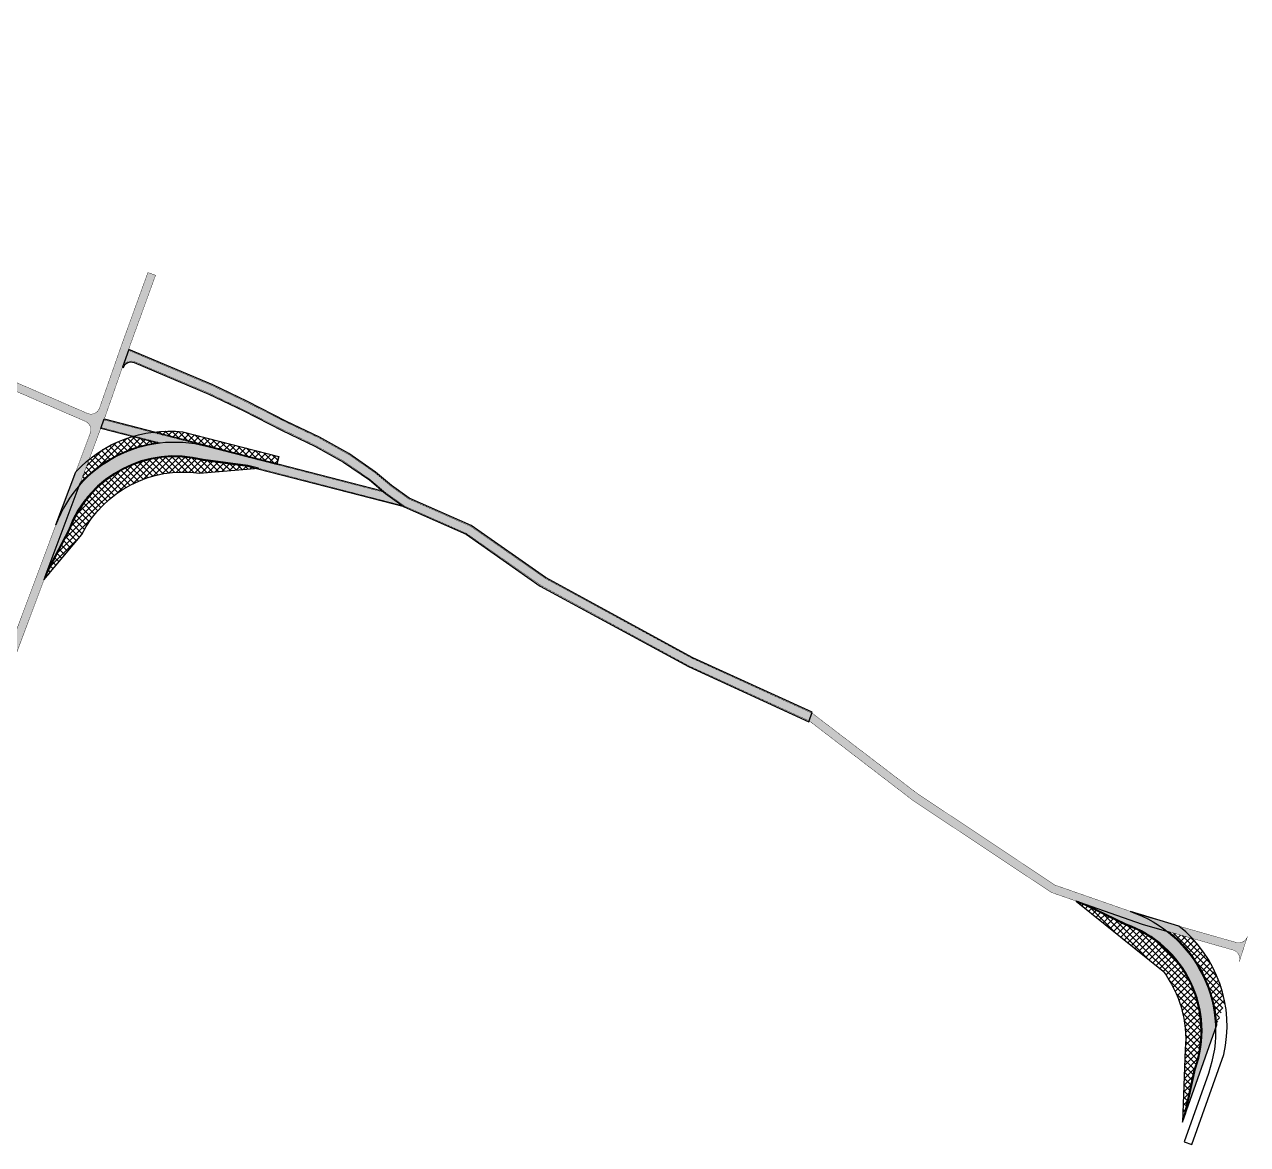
# Model space of a CAD drawing. Extents: x 468242 to 469319, y 5887365 to 5887983.
# Drawn here: x 468644 to 469319, y 5887365 to 5887983 of the extents above; entities that cross this region are included whole.
import ezdxf

# ---------------------------------------------------------------- set-up
doc = ezdxf.new("R2010")
doc.units = 0
doc.header["$MEASUREMENT"] = 0
doc.linetypes.add('VERDECKT', pattern=[9.524999999999995, 6.349999999999997, -3.174999999999998])
for name, color, linetype, transparency in [('UTEC -Flächen mit Böschung 0.5 m- Zuwegung dauerhaft', 32, 'VERDECKT', 0.5), ('UTEC -Flächen mit Böschung 0.5 m- Zuwegung temporär', 84, 'VERDECKT', 0.5), ('UTEC -Flächen- Zuwegung Bestand', 253, 'CONTINUOUS', 0.5), ('UTEC -Flächen- Zuwegung dauerhaft', 33, 'CONTINUOUS', 0.5), ('UTEC -Flächen- Zuwegung temporär', 85, 'CONTINUOUS', 0.5), ('UTEC -Flächen- Zuwegung Überschwenkbereich', 252, 'CONTINUOUS', 0.5)]:
    doc.layers.add(name, color=color, linetype=linetype, transparency=transparency)
for name, color, linetype in [('UTEC -Zuwegung- Bestand', 251, 'CONTINUOUS'), ('UTEC -Zuwegung- dauerhaft', 34, 'CONTINUOUS'), ('UTEC -Zuwegung- temporär', 86, 'CONTINUOUS'), ('UTEC -Zuwegung- Überschwenkbereich', 253, 'CONTINUOUS')]:
    doc.layers.add(name, color=color, linetype=linetype)
pattern_1 = [(45, (0, 0), (-1.767766952966368, 1.767766952966368), []), (135, (0, 0), (-1.767766952966368, -1.767766952966368), [])]

msp = doc.modelspace()

# ---------------------------------------------------------------- hatches: boundary and pattern name
at = {"layer": 'UTEC -Flächen- Zuwegung Bestand', "linetype": 'ByBlock', "transparency": 33554687}
h = msp.add_hatch(color=256, dxfattribs=at)
h.dxf.hatch_style = 1
edge = h.paths.add_edge_path()
edge.add_arc((468249.5530168914, 5887979.9795947), 7.250000002151017, 156.2537635289214, 240.8867505285864)
edge.add_line((468246.0256205625, 5887973.645561611), (468286.5391669863, 5887951.083738356))
edge.add_line((468286.5391669863, 5887951.083738356), (468319.3897431727, 5887934.852894589))
edge.add_line((468319.3897431727, 5887934.852894589), (468387.2267103796, 5887903.990049661))
edge.add_line((468387.2267103796, 5887903.990049661), (468480.2802707475, 5887859.53055279))
edge.add_line((468480.2802707475, 5887859.53055279), (468589.2068546426, 5887802.074690652))
edge.add_line((468589.2068546426, 5887802.074690652), (468677.3318673957, 5887763.799086642))
edge.add_arc((468675.3399709949, 5887759.212982773), 5.00000000004305, -20.534015803576494, 66.52310151581378, ccw=False)
edge.add_line((468680.0222915465, 5887757.459165722), (468625.7440862211, 5887612.547838679))
edge.add_line((468625.7440862211, 5887612.547838679), (468571.9734523532, 5887468.234307703))
edge.add_line((468571.9734523532, 5887468.234307703), (468576.249277053, 5887466.821545286))
edge.add_line((468576.249277053, 5887466.821545286), (468629.9595360083, 5887610.973037689))
edge.add_line((468629.9595360083, 5887610.973037689), (468688.5342287378, 5887767.355078181))
edge.add_line((468688.5342287378, 5887767.355078181), (468701.867477178, 5887805.494177739))
edge.add_line((468701.867477178, 5887805.494177739), (468716.0165818142, 5887844.465219709))
edge.add_line((468716.0165818142, 5887844.465219709), (468711.7867328764, 5887846.000920839))
edge.add_line((468711.7867328764, 5887846.000920839), (468697.6198375126, 5887806.979962808))
edge.add_line((468697.6198375126, 5887806.979962808), (468685.1021852461, 5887771.21516625))
edge.add_arc((468680.372171276, 5887772.835958608), 5.000000001562971, 246.5231019985126, 341.08540099018364, ccw=False)
edge.add_line((468678.3802749128, 5887768.249854715), (468591.1557267593, 5887806.134356367))
edge.add_line((468591.1557267593, 5887806.134356367), (468482.3007851171, 5887863.552429131))
edge.add_line((468482.3007851171, 5887863.552429131), (468389.1286179568, 5887908.068594421))
edge.add_line((468389.1286179568, 5887908.068594421), (468321.3186557728, 5887938.91915325))
edge.add_line((468321.3186557728, 5887938.91915325), (468288.6318106509, 5887955.069100612))
edge.add_line((468288.6318106509, 5887955.069100612), (468248.2150389725, 5887977.577030424))
edge.add_arc((468249.55301689, 5887979.9795947), 2.750000001476009, 156.2537635450313, 240.88675054474652, ccw=False)
edge.add_line((468247.0358375758, 5887981.086982756), (468242.9168168828, 5887982.899072302))
h = msp.add_hatch(color=256, dxfattribs=at)
h.dxf.hatch_style = 1
edge = h.paths.add_edge_path()
edge.add_line((469076.7940994944, 5887598.501191446), (469133.8025870837, 5887554.752398679))
edge.add_line((469133.8025870837, 5887554.752398679), (469210.2989622251, 5887503.865576967))
edge.add_line((469210.2989622251, 5887503.865576967), (469260.4401933357, 5887486.363282318))
edge.add_line((469260.4401933357, 5887486.363282318), (469310.746213441, 5887472.013326203))
edge.add_arc((469309.3746573445, 5887467.205121355), 4.999999999846084, -19.493707481165927, 74.07902845341829, ccw=False)
edge.add_line((469314.0880480735, 5887465.536604698), (469318.5660165371, 5887479.393462911))
edge.add_arc((469313.834956417, 5887481.011199027), 4.999999999929034, 254.0790284508526, 341.122417851157, ccw=False)
edge.add_line((469312.4634003202, 5887476.202994177), (469261.8000446008, 5887490.654881441))
edge.add_line((469261.8000446008, 5887490.654881441), (469212.3183482318, 5887507.926958935))
edge.add_line((469212.3183482318, 5887507.926958935), (469136.4215751895, 5887558.414914101))
edge.add_line((469136.4215751895, 5887558.414914101), (469078.3207121929, 5887602.83305739))
edge.add_line((469078.3207121929, 5887602.83305739), (469076.7940994944, 5887598.501191446))
at = {"layer": 'UTEC -Flächen- Zuwegung dauerhaft', "linetype": 'ByBlock', "transparency": 33554687}
h = msp.add_hatch(color=256, dxfattribs=at)
h.dxf.hatch_style = 1
edge = h.paths.add_edge_path()
edge.add_line((469078.2959104034, 5887602.762680647), (469012.3657999369, 5887632.923378967))
edge.add_line((469012.3657999369, 5887632.923378967), (468930.9903056479, 5887677.21811503))
edge.add_line((468930.9903056479, 5887677.21811503), (468889.9245732733, 5887705.8588983))
edge.add_line((468889.9245732733, 5887705.8588983), (468855.702023511, 5887721.016745265))
edge.add_line((468855.702023511, 5887721.016745265), (468845.9605741345, 5887727.948244562))
edge.add_line((468845.9605741345, 5887727.948244562), (468837.0699684962, 5887735.46965276))
edge.add_line((468837.0699684962, 5887735.46965276), (468822.4281657734, 5887745.604338448))
edge.add_line((468822.4281657734, 5887745.604338448), (468806.2328507377, 5887754.641752606))
edge.add_line((468806.2328507377, 5887754.641752606), (468788.1219160906, 5887763.347053017))
edge.add_line((468788.1219160906, 5887763.347053017), (468766.5778734371, 5887774.267869757))
edge.add_line((468766.5778734371, 5887774.267869757), (468747.4941037626, 5887783.453811542))
edge.add_line((468747.4941037626, 5887783.453811542), (468701.023490385, 5887803.079995145))
edge.add_line((468701.023490385, 5887803.079995145), (468697.7775217902, 5887793.795062065))
edge.add_arc((468702.4974089122, 5887792.1450119), 4.999999999175923, 67.1710078547369, 160.7306155404432, ccw=False)
edge.add_line((468704.4373189482, 5887796.753346635), (468745.641739725, 5887779.351262424))
edge.add_line((468745.641739725, 5887779.351262424), (468764.5844931851, 5887770.233198565))
edge.add_line((468764.5844931851, 5887770.233198565), (468786.129649028, 5887759.311817541))
edge.add_line((468786.129649028, 5887759.311817541), (468804.1597817042, 5887750.645355849))
edge.add_line((468804.1597817042, 5887750.645355849), (468820.0456663103, 5887741.780612052))
edge.add_line((468820.0456663103, 5887741.780612052), (468834.3297992557, 5887731.893496343))
edge.add_line((468834.3297992557, 5887731.893496343), (468843.1980648164, 5887724.390987741))
edge.add_line((468843.1980648164, 5887724.390987741), (468853.463733201, 5887717.086481968))
edge.add_line((468853.463733201, 5887717.086481968), (468887.7058708373, 5887701.919959145))
edge.add_line((468887.7058708373, 5887701.919959145), (468928.6202631905, 5887673.384726087))
edge.add_line((468928.6202631905, 5887673.384726087), (469010.3516724902, 5887628.896256497))
edge.add_line((469010.3516724902, 5887628.896256497), (469076.7940994944, 5887598.501191446))
edge.add_line((469076.7940994944, 5887598.501191446), (469078.2959104034, 5887602.762680647))
at = {"layer": 'UTEC -Flächen- Zuwegung temporär', "linetype": 'ByBlock'}
h = msp.add_hatch(color=256, dxfattribs=at)
h.dxf.hatch_style = 1
edge = h.paths.add_edge_path()
edge.add_line((468853.4689119793, 5887717.08514193), (468766.9169011065, 5887739.480956724))
edge.add_line((468766.9169011065, 5887739.480956724), (468742.2596028471, 5887742.762365351))
edge.add_arc((468726.6030270802, 5887682.255162184), 62.49999999808082, 75.49258994968106, 159.4659843080546)
edge.add_line((468668.0740201425, 5887704.177875215), (468656.6031861163, 5887682.105948096))
edge.add_line((468656.6031861163, 5887682.105948096), (468673.926069503, 5887728.354382786))
edge.add_arc((468726.6030270775, 5887682.255162189), 69.9999999914408, 96.14873912547841, 138.8098351324945, ccw=False)
edge.add_line((468719.1053358616, 5887751.852465481), (468685.9417567322, 5887760.433726257))
edge.add_line((468685.9417567322, 5887760.433726257), (468687.5289641696, 5887764.671234406))
edge.add_line((468687.5289641696, 5887764.671234406), (468744.1386509124, 5887750.02316272))
edge.add_line((468744.1386509124, 5887750.02316272), (468843.1980648156, 5887724.390987741))
edge.add_line((468843.1980648156, 5887724.390987741), (468853.4689119793, 5887717.08514193))
h = msp.add_hatch(color=256, dxfattribs=at)
h.dxf.hatch_style = 1
edge = h.paths.add_edge_path()
edge.add_arc((469231.0505933074, 5887427.246325046), 70.00000000473659, 1.1624416931873043, 52.097204476926606, ccw=False)
edge.add_line((469301.036187086, 5887428.666418061), (469284.5558366353, 5887382.111095604))
edge.add_line((469284.5558366353, 5887382.111095604), (469289.9679774234, 5887406.389866827))
edge.add_arc((469231.0505933106, 5887427.246325047), 62.50000000146588, 340.5062925157767, 430.7579518130493)
edge.add_line((469251.6480693356, 5887486.254748019), (469229.3231184801, 5887497.225006306))
edge.add_line((469229.3231184801, 5887497.225006306), (469260.4401933357, 5887486.363282318))
edge.add_line((469260.4401933357, 5887486.363282318), (469274.053252285, 5887482.480112907))
at = {"layer": 'UTEC -Flächen- Zuwegung Überschwenkbereich', "linetype": 'ByBlock'}
h = msp.add_hatch(dxfattribs=at)
h.set_pattern_fill('ANSI37', color=256, scale=20)
h.set_pattern_definition(pattern_1)
h.paths.add_polyline_path([(468731.1513576196, 5887758.031904095, 0.0616129085858591), (468713.966165876, 5887757.830461244), (468744.1386509124, 5887750.02316272), (468782.8630019668, 5887740.003021241), (468783.9902754221, 5887744.35953987)])
h.paths.add_polyline_path([(468719.1053358617, 5887751.852465481), (468704.0546664793, 5887755.746909996, 0.1003338518919901), (468679.3791641517, 5887742.912992117), (468673.926069503, 5887728.354382786, -0.1883243114721516)])
edge = h.paths.add_edge_path()
edge.add_line((468654.4351355308, 5887676.317711595), (468675.3709829321, 5887701.444713838))
edge.add_arc((468731.2173062986, 5887673.383385171), 62.49999999991192, 81.63691558727078, 153.321658670787, ccw=False)
edge.add_line((468740.3076570213, 5887735.218775717), (468772.9007716732, 5887737.932596894))
edge.add_line((468772.9007716732, 5887737.932596894), (468766.9169011065, 5887739.480956724))
edge.add_line((468766.9169011065, 5887739.480956724), (468742.2596028471, 5887742.762365351))
edge.add_arc((468726.6030270813, 5887682.255162182), 62.49999999874916, 75.4925899507215, 159.4659843084664)
edge.add_line((468668.0740201423, 5887704.177875214), (468656.6031861163, 5887682.105948096))
edge.add_line((468656.6031861163, 5887682.105948096), (468654.4351355308, 5887676.317711595))
h = msp.add_hatch(dxfattribs=at)
h.set_pattern_fill('ANSI37', color=256, scale=20)
h.set_pattern_definition(pattern_1)
h.paths.add_polyline_path([(469288.1338592754, 5887478.463573893), (469274.0532522868, 5887482.480112907, -0.2259776919691744), (469301.036187086, 5887428.666418061), (469306.165980632, 5887443.157565769, 0.1445450467451391)])
edge = h.paths.add_edge_path()
edge.add_line((469224.1765400392, 5887499.021470619), (469272.0245959804, 5887460.43386968))
edge.add_arc((469222.0346919, 5887422.920412226), 62.50000000075889, -5.080966979558525, 36.88532030841441, ccw=False)
edge.add_line((469284.2891006602, 5887417.385198589), (469282.7367845, 5887376.972457381))
edge.add_line((469282.7367845, 5887376.972457381), (469284.5558366353, 5887382.111095604))
edge.add_line((469284.5558366353, 5887382.111095604), (469289.9679774234, 5887406.389866827))
edge.add_arc((469231.0505933106, 5887427.246325047), 62.50000000146588, 340.5062925157767, 430.7579518130493)
edge.add_line((469251.6480693356, 5887486.254748019), (469229.3231184801, 5887497.225006306))
edge.add_line((469229.3231184801, 5887497.225006306), (469224.1765400392, 5887499.021470619))

# ---------------------------------------------------------------- linework, layer by layer
at = {"layer": 'UTEC -Flächen mit Böschung 0.5 m- Zuwegung dauerhaft', "linetype": 'ByBlock'}
msp.add_lwpolyline([(469078.4627782823, 5887603.236179447), (469012.5895918753, 5887633.37083702), (468931.2536436989, 5887677.644047137), (468890.1710957662, 5887706.296558206), (468855.9507224344, 5887721.453441185), (468846.2675196142, 5887728.343495322), (468837.3744317451, 5887735.867003473), (468822.692887936, 5887746.029196937), (468806.4631917415, 5887755.085796692), (468788.3432790975, 5887763.795412512), (468766.7993601317, 5887774.716166558), (468747.699921989, 5887783.909650335), (468701.1888265053, 5887803.552930961), (468697.7775217902, 5887793.795062065), (468698.2495105024, 5887793.630057047, -0.4325106202887571), (468704.2430653542, 5887796.292623691), (468745.4359214986, 5887778.895423634), (468764.3630064903, 5887769.784901766), (468785.908286021, 5887758.863458044), (468803.9294407004, 5887750.201311765), (468819.7809441478, 5887741.355753562), (468834.0253360068, 5887731.496145627), (468842.8911193367, 5887723.995736982), (468853.2150342775, 5887716.649786048), (468887.4593483443, 5887701.482299237), (468928.3569251396, 5887672.958793983), (469010.1278805517, 5887628.448798445), (469076.6272316158, 5887598.027692646)], format="xyb", close=True, dxfattribs=at)
at = {"layer": 'UTEC -Flächen mit Böschung 0.5 m- Zuwegung temporär', "linetype": 'ByBlock'}
for points in [[(468853.2987599631, 5887716.612702278), (468766.8209451969, 5887738.989318417), (468742.1635864807, 5887742.270735087, 0.3840102925003153), (468668.5316656684, 5887703.974208745), (468655.1489978437, 5887678.223572983), (468674.4114184359, 5887729.650161782, -0.1740023087626921), (468716.4570287847, 5887752.02126225), (468685.7654003501, 5887759.96289202), (468687.7053205517, 5887765.142068644), (468744.2639035186, 5887750.507220346), (468841.2033205614, 5887725.423606362), (468842.8911193367, 5887723.995736982)], [(469275.3109920096, 5887482.121338554, -0.2141709972251776), (469301.4689557386, 5887430.638114144), (469283.6233874407, 5887380.226189407), (469289.4865532306, 5887406.528251093, 0.4157862517668251), (469251.4547732559, 5887485.792626732), (469225.4089425539, 5887498.591288282), (469260.4401933357, 5887486.363282318)]]:
    msp.add_lwpolyline(points, format="xyb", close=True, dxfattribs=at)
at = {"layer": 'UTEC -Zuwegung- Bestand', "linetype": 'ByBlock', "const_width": 0.2}
for points in [[(468629.9595360083, 5887610.973037689), (468688.5342287378, 5887767.355078181), (468701.867477178, 5887805.494177739), (468716.0165818142, 5887844.465219709), (468711.7867328764, 5887846.000920839), (468697.6198375126, 5887806.979962808), (468685.1021852461, 5887771.21516625, -0.4377328505154897), (468678.3802749128, 5887768.249854715), (468591.1557267593, 5887806.134356367)], [(468589.2068546426, 5887802.074690652), (468677.3318673957, 5887763.799086642, -0.39924846426639), (468680.0222915465, 5887757.459165722), (468625.7440862211, 5887612.547838679)]]:
    msp.add_lwpolyline(points, format="xyb", dxfattribs=at)
msp.add_lwpolyline([(469076.7940994944, 5887598.501191446), (469133.8025870837, 5887554.752398679), (469210.2989622251, 5887503.865576967), (469260.4401933357, 5887486.363282318), (469310.746213441, 5887472.013326203, -0.4325974104504174), (469314.0880480735, 5887465.536604698), (469318.5660165371, 5887479.393462911, -0.3991790186547241), (469312.4634003202, 5887476.202994177), (469261.8000446008, 5887490.654881441), (469212.3183482318, 5887507.926958935), (469136.4215751895, 5887558.414914101), (469078.3207121929, 5887602.83305739)], format="xyb", close=True, dxfattribs=at)
at = {"layer": 'UTEC -Zuwegung- dauerhaft', "linetype": 'ByBlock'}
msp.add_lwpolyline([(469078.2959104034, 5887602.762680647, 0.2, 0.2, 0), (469012.3657999369, 5887632.923378967, 0.2, 0.2, 0), (468930.9903056479, 5887677.21811503, 0.2, 0.2, 0), (468889.9245732733, 5887705.8588983, 0.2, 0.2, 0), (468855.702023511, 5887721.016745265, 0.2, 0.2, 0), (468845.9605741345, 5887727.948244562, 0.2, 0.2, 0), (468837.0699684962, 5887735.46965276, 0.2, 0.2, 0), (468822.4281657734, 5887745.604338448, 0.2, 0.2, 0), (468806.2328507377, 5887754.641752606, 0.2, 0.2, 0), (468788.1219160906, 5887763.347053017, 0.2, 0.2, 0), (468766.5778734371, 5887774.267869757, 0.2, 0.2, 0), (468747.4941037626, 5887783.453811542, 0.2, 0.2, 0), (468701.023490385, 5887803.079995145, 0.2, 0.2, 0), (468697.7775217902, 5887793.795062065, 0.2, 0.2, -0.4325294093424379), (468704.4373189482, 5887796.753346635, 0.2, 0.2, 0), (468745.641739725, 5887779.351262424, 0.2, 0.2, 0), (468764.5844931851, 5887770.233198565, 0.2, 0.2, 0), (468786.129649028, 5887759.311817541, 0.2, 0.2, 0), (468804.1597817042, 5887750.645355849, 0.2, 0.2, 0), (468820.0456663103, 5887741.780612052, 0.2, 0.2, 0), (468834.3297992557, 5887731.893496343, 0.2, 0.2, 0), (468843.1980648164, 5887724.390987741, 0.2, 0.2, 0), (468853.463733201, 5887717.086481968, 0.2, 0.2, 0), (468887.7058708373, 5887701.919959145, 0.2, 0.2, 0), (468928.6202631905, 5887673.384726087, 0.2, 0.2, 0), (469010.3516724902, 5887628.896256497, 0.2, 0.2, 0), (469076.7940994944, 5887598.501191446, 0, 0, 0)], format="xyseb", close=True, dxfattribs=at)
at = {"layer": 'UTEC -Zuwegung- temporär', "linetype": 'ByBlock', "const_width": 0.2}
for points in [[(468853.4689119793, 5887717.08514193), (468766.9169011065, 5887739.480956724), (468742.2596028471, 5887742.762365351, 0.3837308460573069), (468668.0740201425, 5887704.177875215), (468656.6031861163, 5887682.105948096), (468673.926069503, 5887728.354382786, -0.1883243114948072), (468719.1053358616, 5887751.852465481), (468685.9417567322, 5887760.433726257), (468687.5289641696, 5887764.671234406), (468744.1386509124, 5887750.02316272), (468843.1980648156, 5887724.390987741)], [(469274.053252285, 5887482.480112907, -0.2259776919781814), (469301.036187086, 5887428.666418061), (469284.5558366353, 5887382.111095604), (469289.9679774234, 5887406.389866827, 0.4155006182928942), (469251.6480693356, 5887486.254748019), (469229.3231184801, 5887497.225006306), (469260.4401933357, 5887486.363282318)]]:
    msp.add_lwpolyline(points, format="xyb", close=True, dxfattribs=at)
at = {"layer": 'UTEC -Zuwegung- Überschwenkbereich', "linetype": 'ByBlock'}
for points in [[(468782.8630019668, 5887740.003021241), (468744.1387170071, 5887750.023145616, 0.3837532895978177), (468661.0487359304, 5887706.803785598), (468671.9824121929, 5887735.994389182, -0.2383046447400603), (468731.1513576196, 5887758.031904095), (468783.9902754221, 5887744.35953987)], [(468654.4351355308, 5887676.317711595), (468675.3709829321, 5887701.444713838, -0.3233995843391323), (468740.3076570213, 5887735.218775717), (468772.9007716732, 5887737.932596894), (468766.9169011065, 5887739.480956724), (468742.2596028471, 5887742.762365351, 0.3837308460492019), (468668.0740201423, 5887704.177875214), (468656.6031861163, 5887682.105948096)], [(469224.1765400392, 5887499.021470619), (469272.0245959804, 5887460.43386968, -0.1851868966734075), (469284.2891006602, 5887417.385198589), (469282.7367845, 5887376.972457381), (469284.5558366353, 5887382.111095604), (469289.9679774234, 5887406.389866827, 0.4155006182928942), (469251.6480693356, 5887486.254748019), (469229.3231184801, 5887497.225006306)], [(469283.6899302553, 5887366.179966009), (469287.9319819112, 5887364.678301017), (469305.5470960874, 5887414.439216178, 0.2908139309170447), (469280.6635930067, 5887485.273992807), (469254.1197664583, 5887493.335758772, -0.4155006183135447), (469297.0380635165, 5887403.887091842)]]:
    msp.add_lwpolyline(points, format="xyb", close=True, dxfattribs=at)
msp.add_lwpolyline([(468782.8630019668, 5887740.003021241), (468783.9902754221, 5887744.35953987)], dxfattribs=at)

doc.saveas('drawing.dxf')
